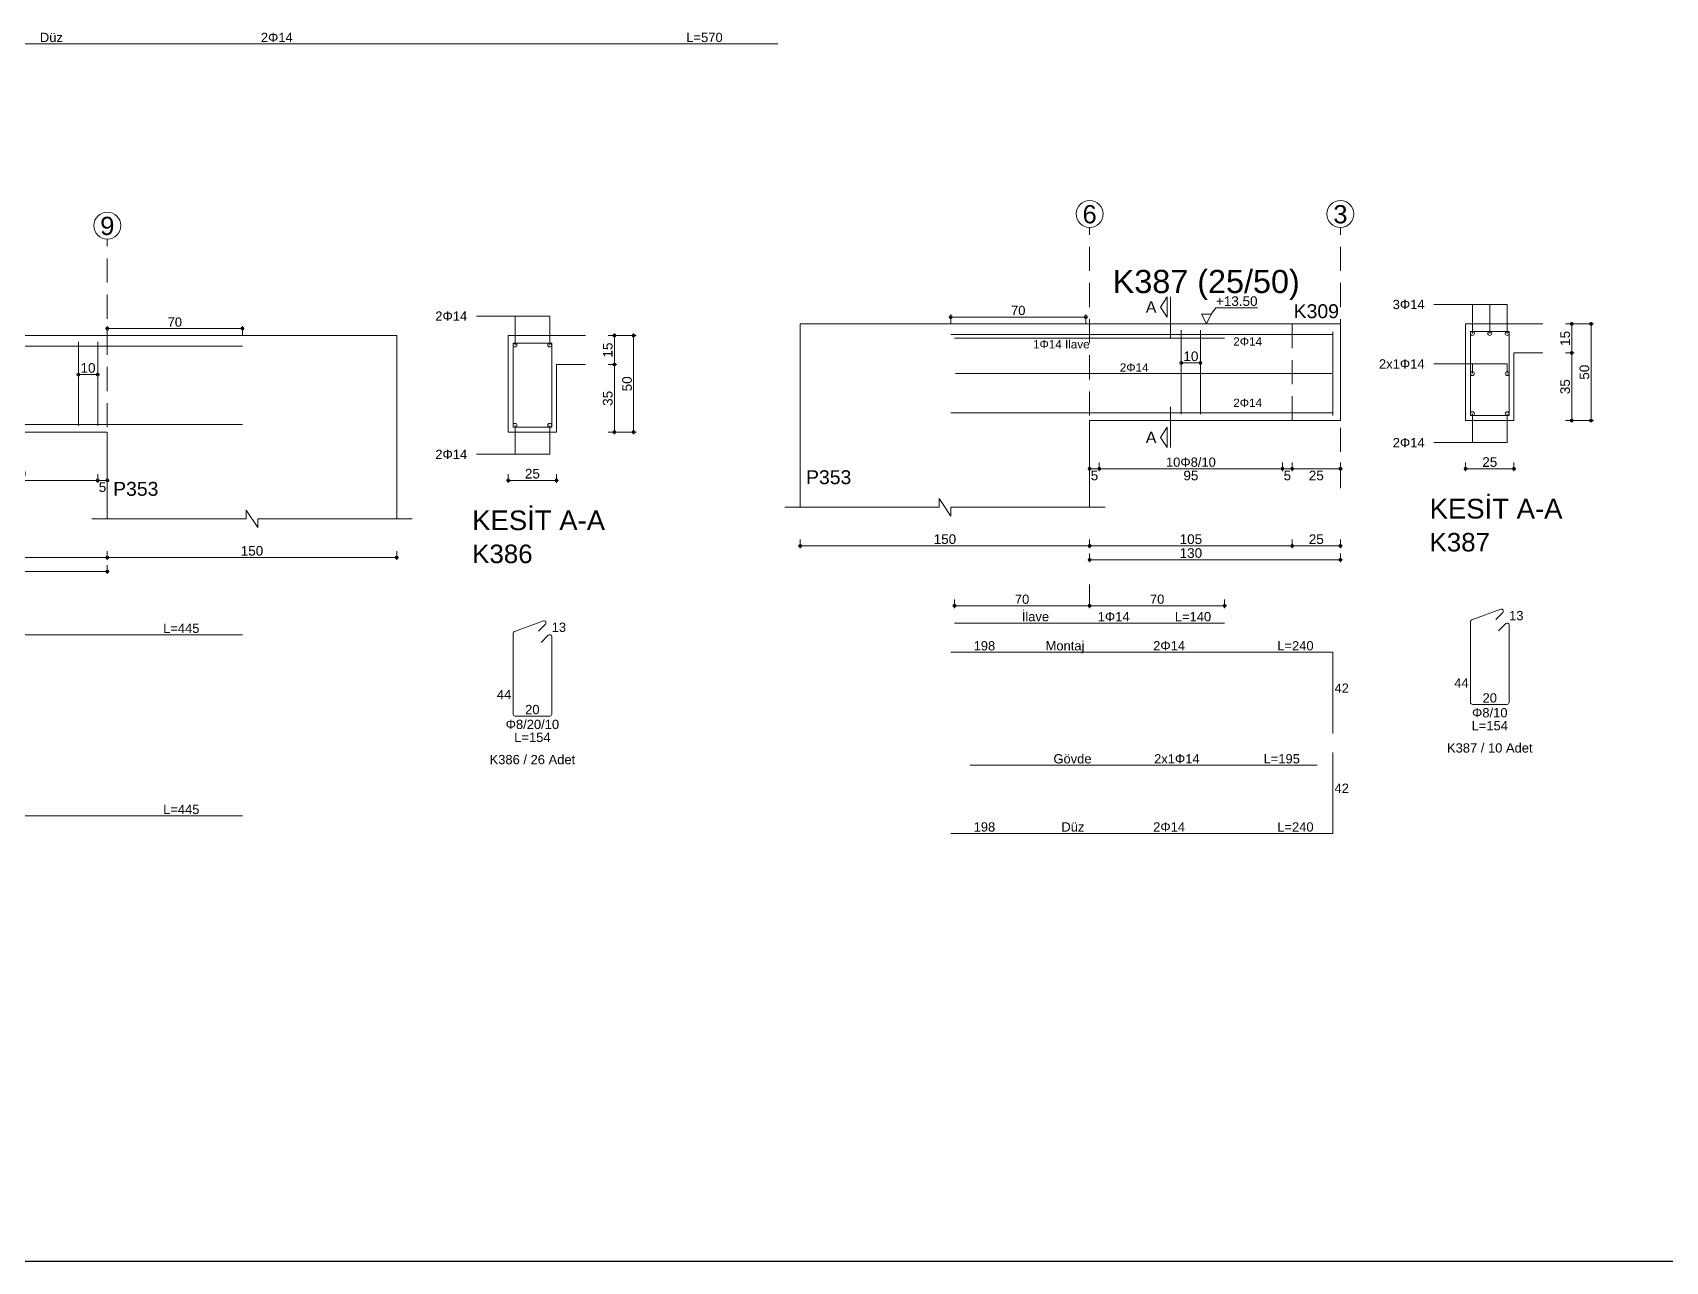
# Model space of a CAD drawing. Header units: millimetres. Extents: x 2232 to 85269, y -3593 to 5869.
# Drawn here: x 61795 to 63065, y -3593 to -2639 of the extents above; entities that cross this region are included whole.
import ezdxf

# ---------------------------------------------------------------- set-up
doc = ezdxf.new("R2010")
doc.units = ezdxf.units.MM
doc.linetypes.add('DASHDOT2', pattern=[12.7, 6.35, -3.175, 0, -3.175])
doc.linetypes.add('DASHED4', pattern=[18.75, 12.5, -6.25])
doc.layers.add('aks', color=251, linetype='DASHDOT2', lineweight=35)
for name, color, linetype in [('Donatı Topl. Uzun. Yazısı', 7, 'Continuous'), ('Donatı Uz. Yazısı', 7, 'Continuous'), ('Donatı Yazısı', 7, 'Continuous'), ('Donatı Çizgisi', 7, 'Continuous'), ('Kiriş', 7, 'Continuous'), ('Standart', 7, 'Continuous'), ('Ölçülendirme', 7, 'Continuous')]:
    doc.layers.add(name, color=color, linetype=linetype)
doc.styles.add('arial_1_18', font='arial.ttf', dxfattribs={"height": 0.2})

# ---------------------------------------------------------------- blocks, each defined once
blk = doc.blocks.new('IDE263Entity7582')
at = {"layer": 'Donatı Çizgisi', "color": 5, "linetype": 'Continuous', "lineweight": 5}
blk.add_lwpolyline([(21791.53, 1484.8), (22361.53, 1484.8)], dxfattribs=at)
at = {"layer": 'Donatı Topl. Uzun. Yazısı', "color": 1, "linetype": 'Continuous', "lineweight": 5, "style": 'arial_1_18'}
blk.add_text('L=570', height=4.8, dxfattribs=at).set_placement((22314.19, 1485.76))
at = {"layer": 'Donatı Yazısı', "color": 1, "linetype": 'Continuous', "lineweight": 5, "style": 'arial_1_18'}
blk.add_text('Düz', height=4.8, dxfattribs=at).set_placement((21979.1, 1485.76))
at = {"layer": 'Donatı Yazısı', "color": 5, "linetype": 'Continuous', "lineweight": 5, "style": 'arial_1_18'}
blk.add_text('2Φ14', height=4.8, dxfattribs=at).set_placement((22093.63, 1485.76))
blk = doc.blocks.new('IDE263Entity7587')
at = {"layer": 'aks', "color": 30, "linetype": 'DASHED4', "lineweight": 5}
for points in [[(26747.99, 1633.55), (26747.99, 1768.55)], [(27052.99, 1633.55), (27052.99, 1768.55)]]:
    blk.add_lwpolyline(points, dxfattribs=at)
at = {"layer": 'aks', "color": 1, "linetype": 'Continuous', "lineweight": 5}
for centre in [(26747.99, 1775.55), (27052.99, 1775.55)]:
    blk.add_circle(centre, 7, dxfattribs=at)
at = {"layer": 'Donatı Çizgisi', "color": 5, "linetype": 'Continuous', "lineweight": 5}
for points in [[(26677.99, 1713.15), (27122.99, 1713.15)], [(26752.99, 1671.75), (26752.99, 1715.35)], [(26762.99, 1671.75), (26762.99, 1715.35)], [(26890.49, 1671.75), (26890.49, 1715.35)], [(26910.49, 1671.75), (26910.49, 1715.35)], [(27037.99, 1671.75), (27037.99, 1715.35)], [(27047.99, 1671.75), (27047.99, 1715.35)], [(27263.32, 1671.05), (27263.32, 1714.65)], [(27263.32, 1714.65), (27283.32, 1714.65)], [(27283.32, 1671.05), (27283.32, 1714.65)], [(26677.99, 1672.55), (27122.99, 1672.55)], [(27263.32, 1671.05), (27283.32, 1671.05)], [(27264, 1565.29), (27279, 1570.76)], [(27276.43, 1565.44), (27280.07, 1569.08)], [(26677.99, 1563.55), (27122.99, 1563.55)], [(27263.32, 1522.47), (27263.32, 1564.34)], [(27277.81, 1559.53), (27281.58, 1563.31)], [(27283.32, 1522.47), (27283.32, 1562.59)], [(27264.34, 1521.45), (27282.3, 1521.45)], [(26677.99, 1469.7), (27122.99, 1469.7)]]:
    blk.add_lwpolyline(points, dxfattribs=at)
for centre in [(27264.32, 1713.65), (27282.32, 1713.65), (27264.32, 1672.05), (27282.32, 1672.05)]:
    blk.add_circle(centre, 1, dxfattribs=at)
for centre, start, end in [((27279.35, 1569.8), 315, 110), ((27264.34, 1564.34), 110, 180), ((27282.3, 1562.59), 0, 135), ((27264.34, 1522.47), 180, 270), ((27282.3, 1522.47), 270, 0)]:
    blk.add_arc(centre, 1.02, start, end, dxfattribs=at)
at = {"layer": 'Kiriş', "color": 1, "linetype": 'Continuous', "lineweight": 5}
for points in [[(26597.99, 1623.55), (26597.99, 1718.55)], [(26597.99, 1718.55), (27202.99, 1718.55)], [(27202.99, 1623.55), (27202.99, 1718.55)], [(27260.82, 1668.55), (27260.82, 1718.55)], [(27260.82, 1718.55), (27300.82, 1718.55)], [(27285.82, 1703.55), (27300.82, 1703.55)], [(27285.82, 1668.55), (27285.82, 1703.55)], [(26747.99, 1668.55), (27052.99, 1668.55)], [(26747.99, 1623.55), (26747.99, 1668.55)], [(27052.99, 1623.55), (27052.99, 1668.55)], [(27260.82, 1668.55), (27285.82, 1668.55)], [(26675.99, 1619.05), (26669.99, 1628.05)], [(26669.99, 1623.55), (26669.99, 1628.05)], [(27130.99, 1619.05), (27124.99, 1628.05)], [(27124.99, 1623.55), (27124.99, 1628.05)], [(26589.99, 1623.55), (26669.99, 1623.55)], [(26675.99, 1623.55), (26755.99, 1623.55)], [(26675.99, 1619.05), (26675.99, 1623.55)], [(27044.99, 1623.55), (27124.99, 1623.55)], [(27130.99, 1623.55), (27210.99, 1623.55)], [(27130.99, 1619.05), (27130.99, 1623.55)]]:
    blk.add_lwpolyline(points, dxfattribs=at)
at = {"layer": 'Ölçülendirme', "color": 1, "linetype": 'Continuous', "lineweight": 5}
for points in [[(26864.74, 1727.3), (26868.24, 1732.55)], [(26868.24, 1722.05), (26864.74, 1727.3)], [(26868.24, 1722.05), (26868.24, 1732.55)], [(26869.99, 1711.55), (26869.99, 1732.55)], [(26934.74, 1723.55), (26937.24, 1726.88)], [(26937.24, 1726.88), (26958.8, 1726.88)], [(27244.32, 1728.65), (27282.32, 1728.65)], [(27264.32, 1713.65), (27264.32, 1728.65)], [(27282.32, 1713.65), (27282.32, 1728.65)], [(26676.99, 1722.15), (26748.99, 1722.15)], [(26677.99, 1718.9), (26677.99, 1723.4)], [(26747.99, 1718.9), (26747.99, 1723.4)], [(26932.24, 1718.55), (26929.74, 1723.55)], [(26929.74, 1723.55), (26934.74, 1723.55)], [(26934.74, 1723.55), (26932.24, 1718.55)], [(26932.24, 1718.55), (26932.24, 1718.55)], [(27051.99, 1722.15), (27123.99, 1722.15)], [(27052.99, 1718.9), (27052.99, 1723.4)], [(27122.99, 1718.9), (27122.99, 1723.4)], [(27312.57, 1718.55), (27327.07, 1718.55)], [(27315.82, 1667.55), (27315.82, 1719.55)], [(27325.82, 1667.55), (27325.82, 1719.55)], [(27312.57, 1703.55), (27317.07, 1703.55)], [(26752.99, 1698.35), (26762.99, 1698.35)], [(26890.49, 1698.35), (26910.49, 1698.35)], [(27037.99, 1698.35), (27047.99, 1698.35)], [(26869.99, 1654.55), (26869.99, 1675.55)], [(27264.32, 1657.05), (27264.32, 1672.05)], [(27282.32, 1657.05), (27282.32, 1672.05)], [(27312.57, 1668.55), (27327.07, 1668.55)], [(26864.74, 1659.8), (26868.24, 1665.05)], [(26868.24, 1654.55), (26864.74, 1659.8)], [(26868.24, 1654.55), (26868.24, 1665.05)], [(27244.32, 1657.05), (27282.32, 1657.05)], [(26746.99, 1643.55), (27053.99, 1643.55)], [(26747.99, 1642.3), (26747.99, 1646.8)], [(26752.99, 1642.3), (26752.99, 1646.8)], [(26852.99, 1642.3), (26852.99, 1646.8)], [(26947.99, 1642.3), (26947.99, 1646.8)], [(27047.99, 1642.3), (27047.99, 1646.8)], [(27052.99, 1642.3), (27052.99, 1646.8)], [(27259.82, 1643.55), (27286.82, 1643.55)], [(27260.82, 1642.3), (27260.82, 1646.8)], [(27285.82, 1642.3), (27285.82, 1646.8)], [(26596.99, 1603.55), (27203.99, 1603.55)], [(26597.99, 1602.3), (26597.99, 1606.8)], [(26747.99, 1602.3), (26747.99, 1606.8)], [(26747.99, 1595.1), (26747.99, 1599.6)], [(27052.99, 1602.3), (27052.99, 1606.8)], [(27052.99, 1595.1), (27052.99, 1599.6)], [(27202.99, 1602.3), (27202.99, 1606.8)], [(26746.99, 1596.35), (27053.99, 1596.35)]]:
    blk.add_lwpolyline(points, dxfattribs=at)
for centre in [(26677.99, 1722.15), (26747.99, 1722.15), (27052.99, 1722.15), (27122.99, 1722.15), (27315.82, 1718.55), (27325.82, 1718.55), (27315.82, 1703.55), (26752.99, 1698.35), (26762.99, 1698.35), (26890.49, 1698.35), (26910.49, 1698.35), (27037.99, 1698.35), (27047.99, 1698.35), (27315.82, 1668.55), (27325.82, 1668.55), (26747.99, 1643.55), (26752.99, 1643.55), (26752.99, 1643.55), (26852.99, 1643.55), (26852.99, 1643.55), (26947.99, 1643.55), (26947.99, 1643.55), (27047.99, 1643.55), (27047.99, 1643.55), (27052.99, 1643.55), (27260.82, 1643.55), (27285.82, 1643.55), (26597.99, 1603.55), (26747.99, 1603.55), (26747.99, 1603.55), (27052.99, 1603.55), (27052.99, 1603.55), (27202.99, 1603.55), (26747.99, 1596.35), (27052.99, 1596.35)]:
    blk.add_circle(centre, 0.75, dxfattribs=at)
at = {"layer": 'aks', "color": 1, "linetype": 'Continuous', "lineweight": 5, "style": 'arial_1_18'}
for s, height, p in [('10', 4.725, (26744.32, 1773.11)), ('9', 9.45, (27049.32, 1770.67))]:
    blk.add_text(s, height=height, dxfattribs=at).set_placement(p)
at = {"layer": 'Donatı Topl. Uzun. Yazısı', "color": 1, "linetype": 'Continuous', "lineweight": 5, "style": 'arial_1_18'}
for s, p in [('L=445', (27081.91, 1564.51)), ('L=154', (27263.91, 1508.01)), ('L=445', (27081.91, 1470.66))]:
    blk.add_text(s, height=4.8, dxfattribs=at).set_placement(p)
at = {"layer": 'Donatı Uz. Yazısı', "color": 1, "linetype": 'Continuous', "lineweight": 5, "style": 'arial_1_18'}
for s, p in [('13', (27283.32, 1565.05)), ('44', (27254.91, 1530.17)), ('20', (27269.59, 1522.41))]:
    blk.add_text(s, height=4.8, dxfattribs=at).set_placement(p)
at = {"layer": 'Donatı Yazısı', "color": 5, "linetype": 'Continuous', "lineweight": 5, "style": 'arial_1_18'}
for s, p in [('2Φ14', (27222.99, 1726.25)), ('2Φ14', (27222.99, 1654.65)), ('2Φ14', (26913.84, 1564.51)), ('Φ8/20/10', (27259.46, 1514.73)), ('K386 / 26 Adet', (27251.14, 1496.49)), ('2Φ14', (26913.84, 1470.66))]:
    blk.add_text(s, height=4.8, dxfattribs=at).set_placement(p)
for p in [(26927.45, 1707.27), (26927.45, 1675.51)]:
    blk.add_text('2Φ14', height=4.32, rotation=360, dxfattribs=at).set_placement(p)
at = {"layer": 'Donatı Yazısı', "color": 1, "linetype": 'Continuous', "lineweight": 5, "style": 'arial_1_18'}
for s, p in [('Montaj', (26813.61, 1564.51)), ('Düz', (26821.82, 1470.66))]:
    blk.add_text(s, height=4.8, dxfattribs=at).set_placement(p)
at = {"layer": 'Kiriş', "color": 1, "linetype": 'Continuous', "lineweight": 5, "style": 'arial_1_18'}
for s, height, p in [('K386 (25/50)', 12, (26759.99, 1723.35)), ('P352', 7.2, (26600.99, 1635.55)), ('P353', 7.2, (27055.99, 1635.55)), ('KESİT A-A', 10.2, (27242.12, 1617.75)), ('K386', 9.6, (27242.12, 1600.67))]:
    blk.add_text(s, height=height, dxfattribs=at).set_placement(p)
at = {"layer": 'Ölçülendirme', "color": 1, "linetype": 'Continuous', "lineweight": 5, "style": 'arial_1_18'}
for s, height, p in [('70', 4.8, (26709.26, 1723.15)), ('A', 5.95, (26857.1, 1724.33)), ('+13.50', 5, (26937.24, 1727.88)), ('70', 4.8, (27084.26, 1723.15)), ('A', 5.95, (26857.1, 1656.83)), ('5', 5, (26748.55, 1637.55)), ('100', 5, (26797.16, 1637.55)), ('95', 5, (26896.6, 1637.55)), ('100', 5, (26992.16, 1637.55)), ('5', 5, (27048.55, 1637.55)), ('25', 5, (27269.44, 1644.51)), ('150', 5, (26667.16, 1604.55)), ('305', 5, (26894.66, 1604.55)), ('150', 5, (27122.16, 1604.55)), ('305', 5, (26894.66, 1597.35))]:
    blk.add_text(s, height=height, dxfattribs=at).set_placement(p)
for s, rotation, p in [('15', 90, (27314.86, 1707.17)), ('10', 360, (26754.11, 1699.31)), ('20', 360, (26896.6, 1699.31)), ('10', 360, (27039.1, 1699.31)), ('50', 90, (27324.86, 1689.67)), ('35', 90, (27314.86, 1682.17))]:
    blk.add_text(s, height=5, rotation=rotation, dxfattribs=at).set_placement(p)
at = {"layer": 'Ölçülendirme', "color": 5, "linetype": 'Continuous', "lineweight": 5, "style": 'arial_1_18'}
for s, p in [('11Φ8/10', (26790.06, 1644.55)), ('4Φ8/20', (26889.43, 1644.55)), ('11Φ8/10', (26985.06, 1644.55))]:
    blk.add_text(s, height=4.8, dxfattribs=at).set_placement(p)
blk = doc.blocks.new('IDE263Entity7588')
at = {"layer": 'aks', "color": 30, "linetype": 'DASHED4', "lineweight": 5}
for points in [[(27744.83, 1648.65), (27744.83, 1783.65)], [(27874.83, 1648.65), (27874.83, 1783.65)], [(27744.83, 1587.65), (27744.83, 1598.65)]]:
    blk.add_lwpolyline(points, dxfattribs=at)
at = {"layer": 'aks', "color": 1, "linetype": 'Continuous', "lineweight": 5}
for centre in [(27744.83, 1790.65), (27874.83, 1790.65)]:
    blk.add_circle(centre, 7, dxfattribs=at)
at = {"layer": 'Donatı Çizgisi', "color": 5, "linetype": 'Continuous', "lineweight": 5}
for points in [[(27672.83, 1728.25), (27870.83, 1728.25)], [(27792.33, 1686.85), (27792.33, 1730.45)], [(27802.33, 1686.85), (27802.33, 1730.45)], [(27870.83, 1686.25), (27870.83, 1729.65)], [(27942.25, 1686.15), (27942.25, 1729.75)], [(27942.25, 1729.75), (27962.25, 1729.75)], [(27962.25, 1686.15), (27962.25, 1729.75)], [(27674.83, 1726.25), (27814.83, 1726.25)], [(27675.33, 1707.95), (27870.33, 1707.95)], [(27672.83, 1687.65), (27870.83, 1687.65)], [(27942.25, 1686.15), (27962.25, 1686.15)], [(27942.92, 1580.39), (27957.93, 1585.86)], [(27955.36, 1580.54), (27959, 1584.18)], [(27674.83, 1578.65), (27814.83, 1578.65)], [(27942.25, 1537.57), (27942.25, 1579.44)], [(27956.73, 1574.63), (27960.51, 1578.41)], [(27962.25, 1537.57), (27962.25, 1577.69)], [(27672.83, 1563.55), (27870.83, 1563.55)], [(27870.83, 1521.55), (27870.83, 1563.55)], [(27943.27, 1536.55), (27961.23, 1536.55)], [(27870.83, 1469.7), (27870.83, 1511.7)], [(27682.83, 1505), (27862.83, 1505)], [(27672.83, 1469.7), (27870.83, 1469.7)]]:
    blk.add_lwpolyline(points, dxfattribs=at)
for centre in [(27943.25, 1728.75), (27952.25, 1728.75), (27961.25, 1728.75), (27943.25, 1707.95), (27961.25, 1707.95), (27943.25, 1687.15), (27961.25, 1687.15)]:
    blk.add_circle(centre, 1, dxfattribs=at)
for centre, start, end in [((27958.28, 1584.9), 315, 110), ((27943.27, 1579.44), 110, 180), ((27961.23, 1577.69), 0, 135), ((27943.27, 1537.57), 180, 270), ((27961.23, 1537.57), 270, 0)]:
    blk.add_arc(centre, 1.02, start, end, dxfattribs=at)
at = {"layer": 'Kiriş', "color": 1, "linetype": 'Continuous', "lineweight": 5}
for points in [[(27594.83, 1733.65), (27874.83, 1733.65)], [(27594.83, 1638.65), (27594.83, 1733.65)], [(27874.83, 1683.65), (27874.83, 1733.65)], [(27939.75, 1683.65), (27939.75, 1733.65)], [(27939.75, 1733.65), (27979.75, 1733.65)], [(27964.75, 1718.65), (27979.75, 1718.65)], [(27964.75, 1683.65), (27964.75, 1718.65)], [(27744.83, 1683.65), (27874.83, 1683.65)], [(27744.83, 1638.65), (27744.83, 1683.65)], [(27939.75, 1683.65), (27964.75, 1683.65)], [(27672.83, 1634.15), (27666.83, 1643.15)], [(27666.83, 1638.65), (27666.83, 1643.15)], [(27586.83, 1638.65), (27666.83, 1638.65)], [(27672.83, 1638.65), (27752.83, 1638.65)], [(27672.83, 1634.15), (27672.83, 1638.65)]]:
    blk.add_lwpolyline(points, dxfattribs=at)
at = {"layer": 'Kiriş', "color": 1, "linetype": 'DASHED4', "lineweight": 5}
for points in [[(27849.83, 1683.65), (27849.83, 1733.65)], [(27874.83, 1683.65), (27874.83, 1733.65)]]:
    blk.add_lwpolyline(points, dxfattribs=at)
at = {"layer": 'Ölçülendirme', "color": 1, "linetype": 'Continuous', "lineweight": 5}
for points in [[(27781.58, 1742.4), (27785.08, 1747.65)], [(27785.08, 1737.15), (27785.08, 1747.65)], [(27786.83, 1726.65), (27786.83, 1747.65)], [(27923.25, 1743.75), (27961.25, 1743.75)], [(27943.25, 1728.75), (27943.25, 1743.75)], [(27952.25, 1728.75), (27952.25, 1743.75)], [(27961.25, 1728.75), (27961.25, 1743.75)], [(27671.83, 1737.25), (27743.83, 1737.25)], [(27672.83, 1734), (27672.83, 1738.5)], [(27742.83, 1734), (27742.83, 1738.5)], [(27785.08, 1737.15), (27781.58, 1742.4)], [(27805.33, 1733.65), (27802.83, 1738.65)], [(27802.83, 1738.65), (27807.83, 1738.65)], [(27807.83, 1738.65), (27805.33, 1733.65)], [(27807.83, 1738.65), (27810.33, 1741.98)], [(27810.33, 1741.98), (27831.89, 1741.98)], [(27805.33, 1733.65), (27805.33, 1733.65)], [(27991.5, 1733.65), (28006, 1733.65)], [(27994.75, 1682.65), (27994.75, 1734.65)], [(28004.75, 1682.65), (28004.75, 1734.65)], [(27991.5, 1718.65), (27996, 1718.65)], [(27792.33, 1713.45), (27802.33, 1713.45)], [(27923.25, 1712.95), (27961.25, 1712.95)], [(27943.25, 1707.95), (27943.25, 1712.95)], [(27961.25, 1707.95), (27961.25, 1712.95)], [(27786.83, 1669.65), (27786.83, 1690.65)], [(27943.25, 1672.15), (27943.25, 1687.15)], [(27961.25, 1672.15), (27961.25, 1687.15)], [(27781.58, 1674.9), (27785.08, 1680.15)], [(27785.08, 1669.65), (27785.08, 1680.15)], [(27991.5, 1683.65), (28006, 1683.65)], [(27785.08, 1669.65), (27781.58, 1674.9)], [(27923.25, 1672.15), (27961.25, 1672.15)], [(27744.83, 1657.4), (27744.83, 1661.9)], [(27749.83, 1657.4), (27749.83, 1661.9)], [(27844.83, 1657.4), (27844.83, 1661.9)], [(27849.83, 1657.4), (27849.83, 1661.9)], [(27874.83, 1657.4), (27874.83, 1661.9)], [(27939.75, 1657.4), (27939.75, 1661.9)], [(27964.75, 1657.4), (27964.75, 1661.9)], [(27743.83, 1658.65), (27875.83, 1658.65)], [(27938.75, 1658.65), (27965.75, 1658.65)], [(27593.83, 1618.65), (27875.83, 1618.65)], [(27594.83, 1617.4), (27594.83, 1621.9)], [(27744.83, 1617.4), (27744.83, 1621.9)], [(27849.83, 1617.4), (27849.83, 1621.9)], [(27874.83, 1617.4), (27874.83, 1621.9)], [(27743.83, 1611.45), (27875.83, 1611.45)], [(27744.83, 1610.2), (27744.83, 1614.7)], [(27874.83, 1610.2), (27874.83, 1614.7)], [(27673.83, 1587.65), (27745.83, 1587.65)], [(27674.83, 1586.4), (27674.83, 1590.9)], [(27743.83, 1587.65), (27815.83, 1587.65)], [(27744.83, 1586.4), (27744.83, 1590.9)], [(27744.83, 1586.4), (27744.83, 1590.9)], [(27814.83, 1586.4), (27814.83, 1590.9)]]:
    blk.add_lwpolyline(points, dxfattribs=at)
for centre in [(27672.83, 1737.25), (27742.83, 1737.25), (27994.75, 1733.65), (28004.75, 1733.65), (27994.75, 1718.65), (27792.33, 1713.45), (27802.33, 1713.45), (27994.75, 1683.65), (28004.75, 1683.65), (27744.83, 1658.65), (27749.83, 1658.65), (27749.83, 1658.65), (27844.83, 1658.65), (27844.83, 1658.65), (27849.83, 1658.65), (27849.83, 1658.65), (27874.83, 1658.65), (27939.75, 1658.65), (27964.75, 1658.65), (27594.83, 1618.65), (27744.83, 1618.65), (27744.83, 1618.65), (27849.83, 1618.65), (27849.83, 1618.65), (27874.83, 1618.65), (27744.83, 1611.45), (27874.83, 1611.45), (27674.83, 1587.65), (27744.83, 1587.65), (27744.83, 1587.65), (27814.83, 1587.65)]:
    blk.add_circle(centre, 0.75, dxfattribs=at)
at = {"layer": 'aks', "color": 1, "linetype": 'Continuous', "lineweight": 5, "style": 'arial_1_18'}
for s, p in [('6', (27741.16, 1785.77)), ('3', (27871.16, 1785.77))]:
    blk.add_text(s, height=9.45, dxfattribs=at).set_placement(p)
at = {"layer": 'Donatı Topl. Uzun. Yazısı', "color": 1, "linetype": 'Continuous', "lineweight": 5, "style": 'arial_1_18'}
for s, p in [('L=140', (27789, 1579.61)), ('L=240', (27842.1, 1564.51)), ('L=154', (27942.83, 1523.11)), ('L=195', (27835, 1505.96)), ('L=240', (27842.1, 1470.66))]:
    blk.add_text(s, height=4.8, dxfattribs=at).set_placement(p)
at = {"layer": 'Donatı Uz. Yazısı', "color": 1, "linetype": 'Continuous', "lineweight": 5, "style": 'arial_1_18'}
for s, p in [('13', (27962.25, 1580.15)), ('198', (27684.71, 1564.51)), ('44', (27933.83, 1545.27)), ('42', (27871.79, 1542.55)), ('20', (27948.52, 1537.51)), ('42', (27871.79, 1490.7)), ('198', (27684.71, 1470.66))]:
    blk.add_text(s, height=4.8, dxfattribs=at).set_placement(p)
at = {"layer": 'Donatı Yazısı', "color": 5, "linetype": 'Continuous', "lineweight": 5, "style": 'arial_1_18'}
for s, height, p in [('3Φ14', 4.8, (27901.92, 1741.35)), ('1Φ14 İlave', 4.32, (27715.52, 1720.97)), ('2x1Φ14', 4.8, (27894.83, 1710.55)), ('2Φ14', 4.8, (27901.92, 1669.75)), ('1Φ14', 4.8, (27749.03, 1579.61)), ('2Φ14', 4.8, (27777.77, 1564.51)), ('Φ8/10', 4.8, (27943.05, 1529.83)), ('K387 / 10 Adet', 4.8, (27930.07, 1511.59)), ('2x1Φ14', 4.8, (27778.23, 1505.96)), ('2Φ14', 4.8, (27777.77, 1470.66))]:
    blk.add_text(s, height=height, dxfattribs=at).set_placement(p)
for p in [(27819.29, 1722.37), (27760.49, 1708.91), (27819.29, 1690.61)]:
    blk.add_text('2Φ14', height=4.32, rotation=360, dxfattribs=at).set_placement(p)
at = {"layer": 'Donatı Yazısı', "color": 1, "linetype": 'Continuous', "lineweight": 5, "style": 'arial_1_18'}
for s, p in [('İlave', (27709.66, 1579.61)), ('Montaj', (27722, 1564.51)), ('Gövde', (27726.08, 1505.96)), ('Düz', (27730.21, 1470.66))]:
    blk.add_text(s, height=4.8, dxfattribs=at).set_placement(p)
at = {"layer": 'Kiriş', "color": 1, "linetype": 'Continuous', "lineweight": 5, "style": 'arial_1_18'}
for s, height, p in [('K387 (25/50)', 12, (27756.83, 1749.65)), ('K309', 7.2, (27850.59, 1736.65)), ('P353', 7.2, (27597.83, 1650.65)), ('KESİT A-A', 10.2, (27921.05, 1632.85)), ('K387', 9.6, (27921.05, 1615.77))]:
    blk.add_text(s, height=height, dxfattribs=at).set_placement(p)
at = {"layer": 'Ölçülendirme', "color": 1, "linetype": 'Continuous', "lineweight": 5, "style": 'arial_1_18'}
for s, height, p in [('A', 5.95, (27773.94, 1739.42)), ('+13.50', 5, (27810.33, 1742.98)), ('70', 4.8, (27704.1, 1738.25)), ('A', 5.95, (27773.94, 1671.92)), ('25', 5, (27948.37, 1659.61)), ('5', 5, (27745.39, 1652.65)), ('95', 5, (27793.45, 1652.65)), ('5', 5, (27845.39, 1652.65)), ('25', 5, (27858.45, 1652.65)), ('150', 5, (27664, 1619.65)), ('105', 5, (27791.5, 1619.65)), ('130', 5, (27791.5, 1612.45)), ('25', 5, (27858.45, 1619.65))]:
    blk.add_text(s, height=height, dxfattribs=at).set_placement(p)
for s, rotation, p in [('15', 90, (27993.79, 1722.27)), ('10', 360, (27793.45, 1714.41)), ('50', 90, (28003.79, 1704.77)), ('35', 90, (27993.79, 1697.27))]:
    blk.add_text(s, height=5, rotation=rotation, dxfattribs=at).set_placement(p)
at = {"layer": 'Ölçülendirme', "color": 5, "linetype": 'Continuous', "lineweight": 5, "style": 'arial_1_18'}
for s, p in [('10Φ8/10', (27784.4, 1659.65)), ('70', (27706.1, 1588.65)), ('70', (27776.1, 1588.65))]:
    blk.add_text(s, height=4.8, dxfattribs=at).set_placement(p)

msp = doc.modelspace()

# ---------------------------------------------------------------- linework, layer by layer
msp.add_line((3332.4, -3593.4), (85269.2, -3593.4))

# ---------------------------------------------------------------- block references
at = {"layer": 'Standart', "xscale": 1.5, "yscale": 1.5, "zscale": 1.5}
for name, p in [('IDE263Entity7582', (28832.2, -4874.5)), ('IDE263Entity7587', (21273.8, -5451.8)), ('IDE263Entity7588', (20999.8, -5465.4))]:
    msp.add_blockref(name, p, dxfattribs=at)

doc.saveas('drawing.dxf')
